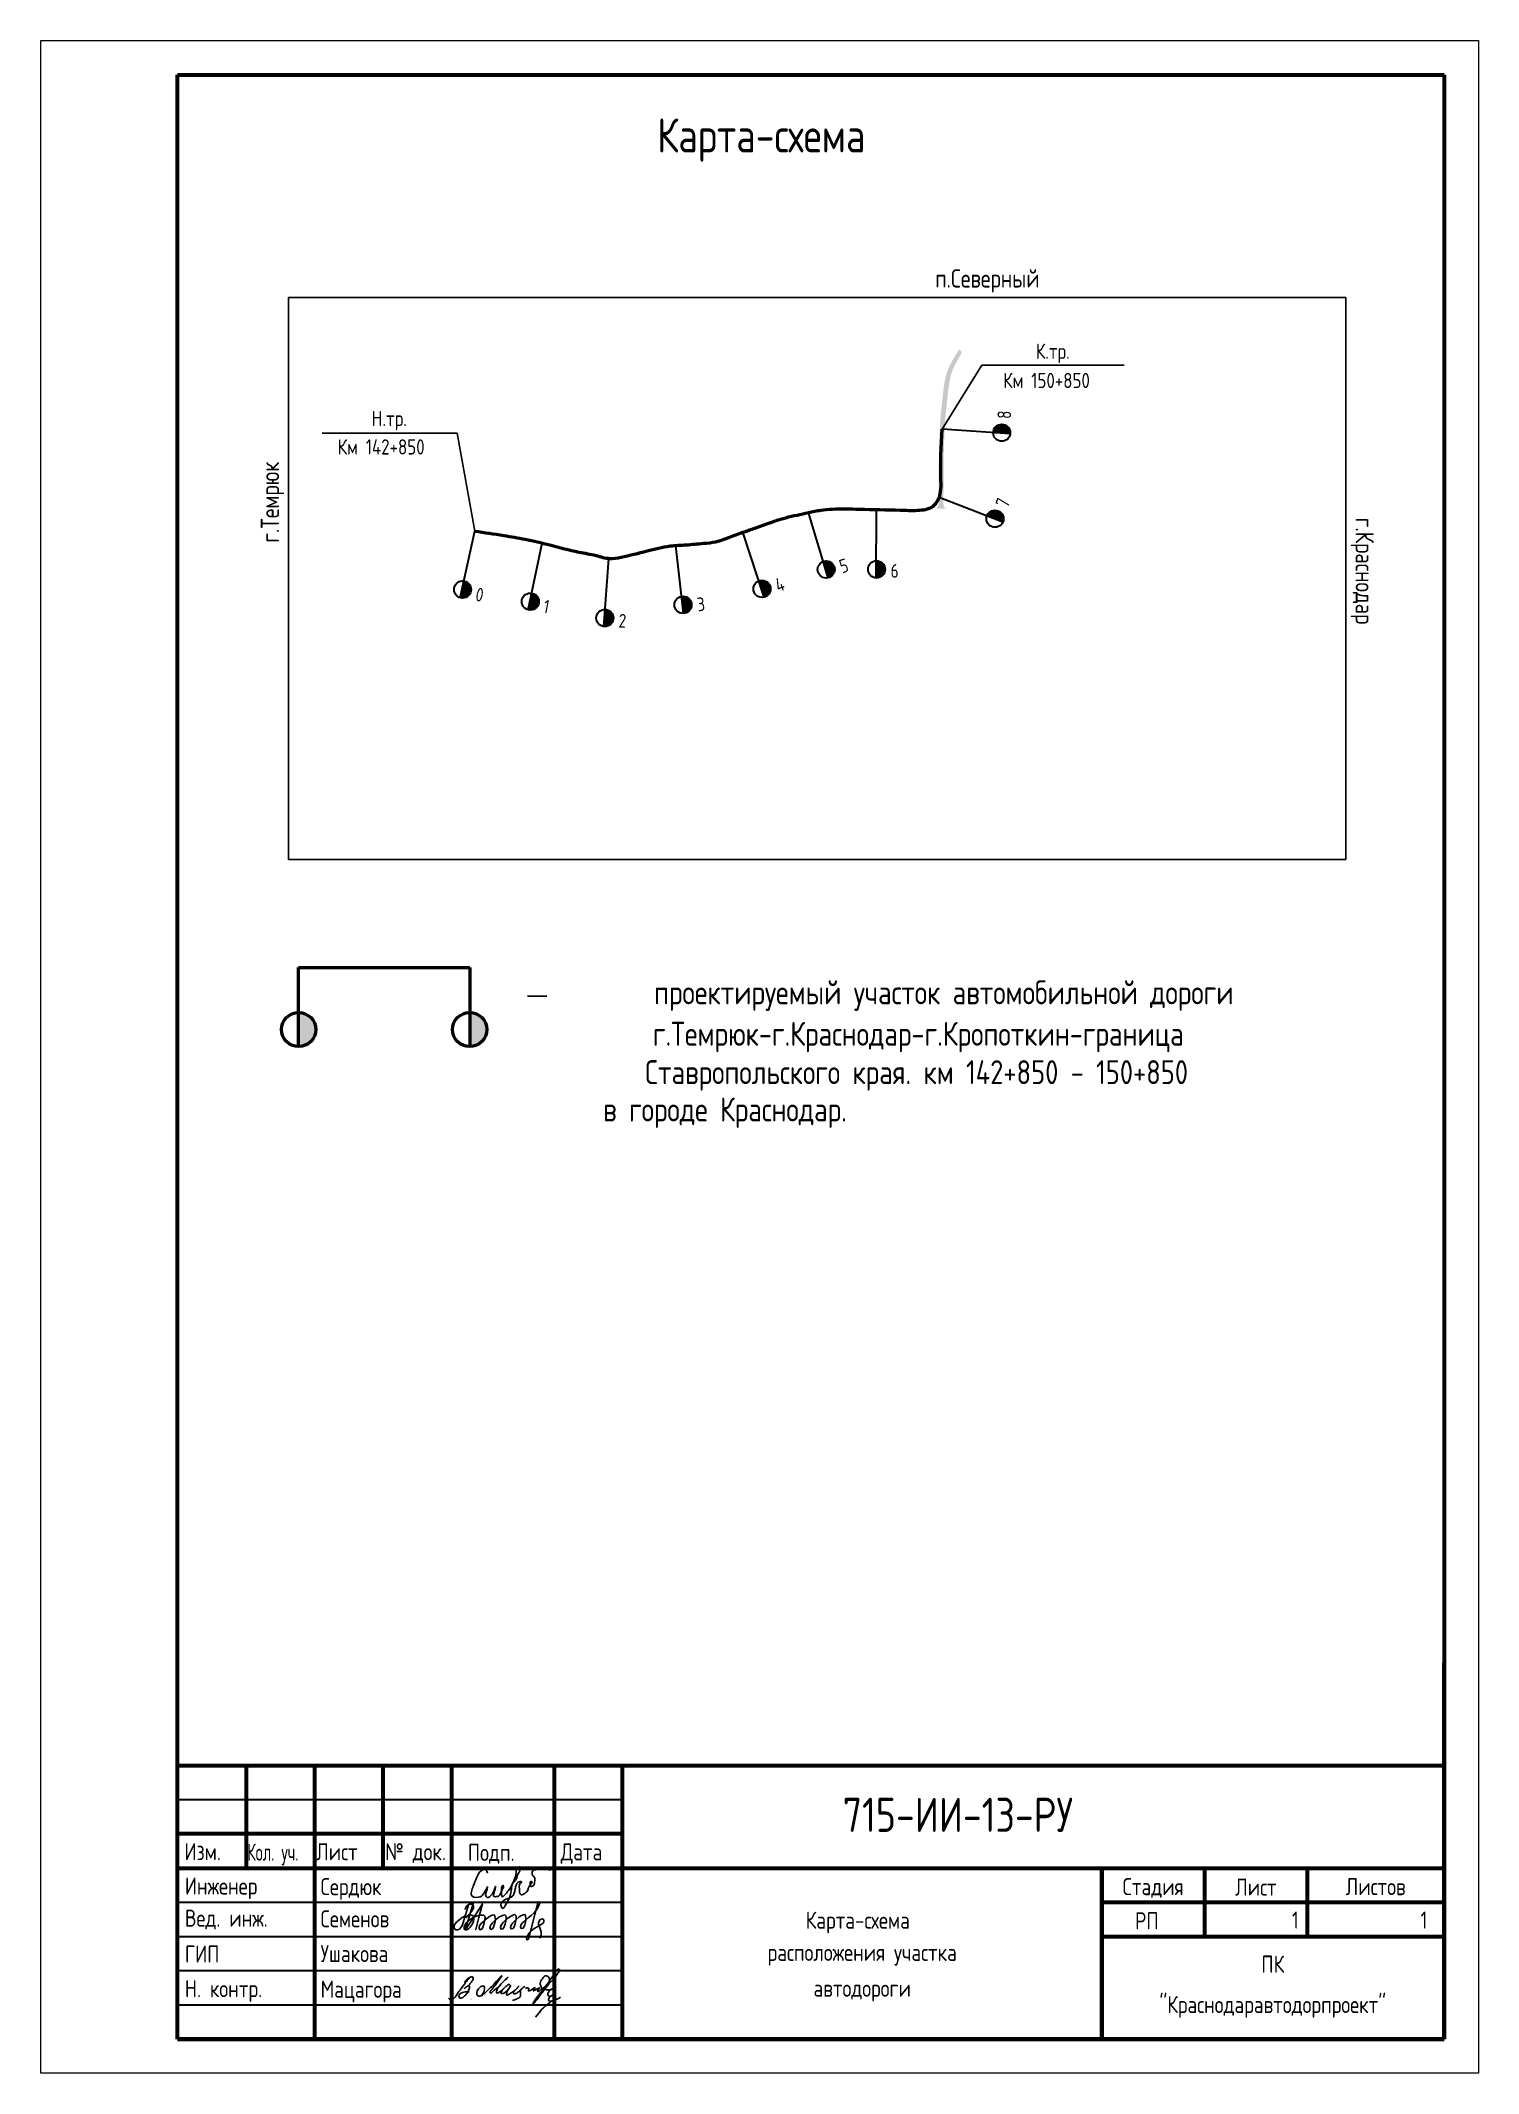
# Model space of a CAD drawing. Extents: x -1541 to -1331, y 575 to 872.
import ezdxf
from ezdxf.enums import TextEntityAlignment as Align

# ---------------------------------------------------------------- set-up
doc = ezdxf.new("R2010")
doc.units = 0
doc.linetypes.add('CONTI', pattern=[0])
doc.layers.add('DEFAULT', color=7, linetype='CONTI')
doc.styles.add('SPDS', font='SPDS.shx')
picture_1 = doc.add_image_def('image1.jpg', size_in_pixel=(903, 480))

# ---------------------------------------------------------------- blocks, each defined once
blk = doc.blocks.new('100')
at = {"color": 1, "lineweight": 30}
blk.add_line((-0.06, -9.98), (0, 0), dxfattribs=at)
blk = doc.blocks.new('Семенов')
at = {"ltscale": 20}
for p, q in [((5.25, 1.17), (5.37, 1.67)), ((6.84, 1.2), (6.92, 1.54)), ((11.25, 1.09), (11.35, 1.45)), ((11.42, 1.92), (11.38, 2.43))]:
    blk.add_line(p, q, dxfattribs=at)
for points in [[(3.81, 4.29), (3.35, 4.26), (3.02, 3.98), (2.15, 1.06), (2.01, 0.8)], [(2.51, 3.31), (2.64, 3.6), (2.85, 3.87), (3.13, 4.08), (3.47, 4.1), (3.69, 3.98), (3.76, 3.77), (3.74, 3.51), (3.63, 3.25), (3.45, 3.02), (3.26, 2.77), (3, 2.5), (2.67, 2.14), (3.02, 2.44)], [(3.44, 3.22), (3.12, 2.19)], [(3.73, 4.18), (3.44, 3.22)], [(4.13, 2.66), (5.08, 4.13)], [(5.08, 4.13), (5.08, 4.13), (4.52, 2.12)], [(11.75, 2.08), (12.18, 2.41), (12.63, 2.83), (13.02, 3.3), (13.02, 3.3), (13.02, 3.3), (13.02, 3.3)], [(13.14, 4.26), (12.23, 0.67)], [(13.14, 4.26), (13.22, 4.38), (13.33, 4.44), (13.45, 4.39), (13.46, 4.3), (13.4, 4.11), (13.31, 3.87), (13.21, 3.64), (13.02, 3.3)], [(0.94, 0.74), (0.96, 0.98)], [(0.98, 0.5), (0.94, 0.74)], [(0.96, 0.98), (1.08, 1.22), (1.29, 1.46), (1.63, 1.77), (2.11, 2.14), (2.63, 2.43), (2.63, 2.43)], [(1.46, 0.32), (1.16, 0.35), (0.98, 0.5)], [(1.7, 0.45), (1.46, 0.32)], [(2.01, 0.8), (1.87, 0.63), (1.7, 0.45)], [(2.57, 0.33), (2.41, 0.44), (2.4, 0.74), (2.51, 1.04), (2.7, 1.35), (2.99, 1.64), (3.4, 1.95), (3.78, 2.17), (4.22, 2.34), (4.22, 2.34)], [(3.06, 0.51), (2.81, 0.34), (2.57, 0.33), (2.57, 0.33), (2.57, 0.33), (2.57, 0.33)], [(2.85, 1.29), (2.6, 0.39), (2.98, 0.96)], [(3.12, 2.19), (2.85, 1.29)], [(2.98, 0.96), (4.13, 2.66)], [(3.02, 2.44), (3.32, 2.53), (3.67, 2.43), (3.79, 2.14)], [(3.53, 1.07), (3.29, 0.73), (3.06, 0.51)], [(3.76, 1.61), (3.76, 1.61), (3.76, 1.61), (3.76, 1.61), (3.76, 1.61), (3.67, 1.33), (3.53, 1.07)], [(3.76, 1.61), (3.8, 1.89), (3.79, 2.14)], [(4.52, 2.12), (4.08, 0.36), (4.08, 0.36)], [(4.22, 2.34), (4.22, 2.34), (4.56, 2.43), (4.91, 2.49), (5.26, 2.49), (5.42, 2.32)], [(5.25, 1.17), (5.11, 0.7), (4.96, 0.45), (4.7, 0.34), (4.58, 0.62), (4.66, 0.95), (4.91, 1.3), (5.15, 1.52), (5.4, 1.77), (5.69, 2.01)], [(5.45, 2.07), (5.37, 1.67), (5.25, 1.17), (5.25, 1.17), (5.25, 1.17), (5.25, 1.17), (5.25, 1.17), (5.25, 1.17), (5.25, 1.17), (5.25, 1.17)], [(5.42, 2.32), (5.45, 2.07)], [(5.69, 2.01), (6.09, 2.28), (6.48, 2.46), (6.79, 2.52), (6.9, 2.34), (6.95, 2.03), (6.96, 1.8), (6.92, 1.54)], [(6.84, 1.2), (6.7, 0.72), (6.55, 0.47), (6.29, 0.39), (6.17, 0.65), (6.25, 0.98), (6.51, 1.32), (6.75, 1.54), (6.99, 1.8), (7.28, 2.04)], [(7.28, 2.04), (7.55, 2.24), (8.01, 2.45), (8.36, 2.55), (8.5, 2.39), (8.53, 2.1), (8.47, 1.62), (8.37, 1.23)], [(8.37, 1.23), (8.23, 0.75), (8.08, 0.5), (7.79, 0.43), (7.7, 0.68), (7.78, 1.01), (8.03, 1.35), (8.29, 1.59), (8.52, 1.83), (8.81, 2.07)], [(8.81, 2.07), (9.25, 2.35), (9.51, 2.47), (9.81, 2.58), (9.97, 2.4), (10.01, 2.16), (9.97, 1.85), (9.83, 1.25)], [(9.83, 1.25), (9.69, 0.77), (9.54, 0.52), (9.26, 0.47), (9.16, 0.7), (9.24, 1.03), (9.49, 1.37), (9.73, 1.6), (9.98, 1.85), (10.43, 2.22)], [(10.43, 2.22), (10.43, 2.22), (10.43, 2.22), (10.7, 2.39), (11.04, 2.55), (11.27, 2.6), (11.38, 2.43)], [(11.25, 1.09), (11.15, 0.8), (11.03, 0.59), (10.74, 0.51), (10.63, 0.78), (10.73, 1.1), (10.94, 1.38), (11.19, 1.62), (11.75, 2.08), (11.75, 2.08)], [(11.42, 1.92), (11.4, 1.71), (11.35, 1.45)], [(12.23, 0.67), (11.84, -0.82), (11.76, -1.03), (11.6, -1.13), (11.51, -1), (11.56, -0.74), (11.73, -0.37), (11.92, -0.09), (12.2, 0.21), (12.62, 0.55), (13.16, 0.82), (13.16, 0.82), (13.55, 1.06), (13.87, 1.27), (14.04, 1.5), (14.03, 1.78), (13.84, 1.92), (13.49, 1.84), (13.34, 1.62), (13.27, 1.37), (13.27, 1.37), (13.26, 1.08), (13.38, 0.79), (13.46, 0.61), (13.53, 0.35), (13.53, 0.35), (13.63, 0.03), (13.66, -0.23), (13.63, -0.43), (13.6, -0.57), (13.54, -0.74), (13.46, -0.9)]]:
    blk.add_lwpolyline(points, dxfattribs=at)

msp = doc.modelspace()

# ---------------------------------------------------------------- hatches: boundary and pattern name
at = {"lineweight": 20}
h = msp.add_hatch(color=34, dxfattribs=at)
edge = h.paths.add_edge_path()
edge.add_spline(control_points=[(-1408.87, 815.47), (-1408.85, 815.77), (-1408.75, 817.18), (-1408.45, 819.67), (-1408.13, 823.07), (-1406.96, 825.02), (-1406.37, 826.02)], knot_values=[4.177629, 4.177629, 4.177629, 4.177629, 5.082573, 8.428297, 11.718334, 15.153359, 15.153359, 15.153359, 15.153359], degree=3, periodic=0)
edge.add_line((-1406.37, 826.02), (-1406.76, 826.47))
edge.add_spline(control_points=[(-1406.76, 826.47), (-1407.49, 825.34), (-1408.82, 823.27), (-1409.17, 819.68), (-1409.63, 815.82), (-1409.7, 813), (-1409.75, 811.31)], knot_values=[0, 0, 0, 0, 3.979691, 7.269729, 10.615453, 15.698026, 15.698026, 15.698026, 15.698026], degree=3, periodic=0)
edge.add_line((-1409.75, 811.31), (-1409.44, 811.3))
edge.add_spline(control_points=[(-1409.44, 811.3), (-1409.4, 812.47), (-1409.34, 813.63), (-1409.29, 814.8)], knot_values=[76.388806, 76.388806, 76.388806, 76.388806, 79.87827, 79.87827, 79.87827, 79.87827], degree=3, periodic=0)
edge.add_line((-1409.29, 814.8), (-1408.87, 815.47))
h = msp.add_hatch(color=34, dxfattribs=at)
edge = h.paths.add_edge_path()
edge.add_line((-1408.91, 814.78), (-1409.29, 814.8))
edge.add_spline(control_points=[(-1409.29, 814.8), (-1409.34, 813.63), (-1409.4, 812.47), (-1409.44, 811.3)], knot_values=[76.388806, 76.388806, 76.388806, 76.388806, 79.87827, 79.87827, 79.87827, 79.87827], degree=3, periodic=0)
edge.add_line((-1409.44, 811.3), (-1409.03, 811.3))
edge.add_spline(control_points=[(-1409.03, 811.29), (-1409, 812.46), (-1408.97, 813.62), (-1408.91, 814.78)], knot_values=[0, 0, 0, 0, 3.480374, 3.480374, 3.480374, 3.480374], degree=3, periodic=0)
edge = h.paths.add_edge_path()
edge.add_spline(control_points=[(-1408.91, 814.78), (-1408.9, 815.01), (-1408.88, 815.24), (-1408.87, 815.47)], knot_values=[3.480374, 3.480374, 3.480374, 3.480374, 4.177629, 4.177629, 4.177629, 4.177629], degree=3, periodic=0)
edge.add_line((-1408.87, 815.47), (-1409.29, 814.8))
edge.add_line((-1409.29, 814.8), (-1408.91, 814.78))
at = {"linetype": 'Continuous', "lineweight": 30}
for points in [[(-1399.33, 814.13, 0.364137), (-1400.21, 815.48, 0.500961), (-1401.82, 814.29)], [(-1400.42, 801.19, 0.364137), (-1400.85, 802.74, 0.500961), (-1402.75, 802.1)], [(-1425.92, 793.07, 0.364137), (-1424.97, 794.36, 0.500961), (-1426.64, 795.46)], [(-1418.92, 793.07, 0.364137), (-1417.63, 794.02, 0.500961), (-1418.91, 795.57)], [(-1479.66, 790.17, 0.364137), (-1478.19, 790.83, 0.500961), (-1479.12, 792.6)], [(-1469.74, 788.4, 0.364137), (-1468.29, 789.08, 0.500961), (-1469.23, 790.84)], [(-1447.05, 787.89, 0.364137), (-1445.88, 788.99, 0.500961), (-1447.33, 790.37)], [(-1435.26, 790.25, 0.364137), (-1434.34, 791.57, 0.500961), (-1436.04, 792.62)], [(-1458.71, 785.97, 0.364137), (-1457.35, 786.83, 0.500961), (-1458.52, 788.46)]]:
    msp.add_hatch(color=1, dxfattribs=at).paths.add_polyline_path(points)
at = {"lineweight": 20}
msp.add_hatch(color=34, dxfattribs=at).paths.add_polyline_path([(-1409.03, 811.29), (-1409.75, 811.31), (-1409.8, 803.82, -0.239629), (-1410.11, 803.31), (-1409.96, 803.2), (-1408.46, 803.17, -0.406898), (-1409.09, 803.82)])
at = {"lineweight": 50, "ltscale": 20}
h = msp.add_hatch(color=1, dxfattribs=at)
h.paths.add_polyline_path([(-1503.28, 724.58, 0.414214), (-1500.78, 727.08, 0.414214), (-1503.28, 729.58)])
h.paths.add_polyline_path([(-1475.78, 727.08, 0.414214), (-1478.28, 729.58), (-1478.28, 724.58, 0.414214)])
at = {"ltscale": 20}
h = msp.add_hatch(color=256, dxfattribs=at)
edge = h.paths.add_edge_path()
edge.add_ellipse((-1478.1, 585.43), major_axis=(0.0121, 0.0687), ratio=0.9, start_angle=90, end_angle=270)
edge.add_ellipse((-1478.1, 585.43), major_axis=(0.0121, 0.0687), ratio=0.9, start_angle=270, end_angle=450)

# ---------------------------------------------------------------- linework, layer by layer
at = {"lineweight": 20}
for p, q in [((-1540.95, 574.57), (-1540.95, 871.57)), ((-1540.95, 871.57), (-1330.95, 871.57)), ((-1330.95, 871.57), (-1330.95, 574.57)), ((-1330.95, 574.57), (-1540.95, 574.57))]:
    msp.add_line(p, q, dxfattribs=at)
at = {"color": 7, "lineweight": 60}
for p, q in [((-1520.95, 579.57), (-1520.95, 866.57)), ((-1520.95, 866.57), (-1335.95, 866.57)), ((-1335.95, 866.57), (-1335.95, 579.57)), ((-1335.95, 579.57), (-1520.95, 579.57))]:
    msp.add_line(p, q, dxfattribs=at)
at = {"color": 1, "lineweight": 25}
for p, q in [((-1403.47, 824.13), (-1409.29, 814.8)), ((-1480.09, 814.23), (-1477.53, 799.91))]:
    msp.add_line(p, q, dxfattribs=at)
at = {"color": 1, "linetype": 'Continuous', "lineweight": 25}
for p, q in [((-1382.69, 824.16), (-1403.47, 824.13)), ((-1499.82, 814.23), (-1480.09, 814.23))]:
    msp.add_line(p, q, dxfattribs=at)
at = {"color": 1, "lineweight": 30}
for p, q in [((-1425.92, 793.07), (-1428.81, 802.62)), ((-1418.92, 793.07), (-1418.86, 803.05)), ((-1400.42, 801.19), (-1409.71, 804.84)), ((-1479.66, 790.16), (-1477.53, 799.91)), ((-1435.26, 790.25), (-1438.38, 799.73)), ((-1469.74, 788.4), (-1467.7, 798.16)), ((-1447.05, 787.89), (-1448.15, 797.81)), ((-1458.71, 785.96), (-1457.95, 795.92))]:
    msp.add_line(p, q, dxfattribs=at)
at = {"color": 1, "lineweight": 50, "ltscale": 20}
for p, q in [((-1503.28, 724.58), (-1503.28, 736.14)), ((-1503.28, 736.14), (-1478.28, 736.14)), ((-1478.28, 736.14), (-1478.28, 724.58))]:
    msp.add_line(p, q, dxfattribs=at)
msp.add_line((-1469.86, 731.95), (-1467.02, 731.95))
at = {"lineweight": 60}
for p, q in [((-1520.95, 579.57), (-1520.95, 729.57)), ((-1520.95, 579.57), (-1520.95, 634.57)), ((-1335.95, 579.57), (-1335.95, 634.57)), ((-1520.95, 619.57), (-1335.95, 619.57)), ((-1510.95, 619.57), (-1510.95, 604.57)), ((-1500.95, 619.57), (-1500.95, 579.57)), ((-1490.95, 619.57), (-1490.95, 604.57)), ((-1480.95, 619.57), (-1480.95, 579.57)), ((-1465.95, 619.57), (-1465.95, 579.57)), ((-1455.95, 579.57), (-1455.95, 619.57)), ((-1455.95, 609.57), (-1520.95, 609.57)), ((-1520.95, 604.57), (-1385.95, 604.57)), ((-1385.95, 579.57), (-1385.95, 604.57)), ((-1385.95, 604.57), (-1385.95, 579.57)), ((-1385.95, 604.57), (-1335.95, 604.57)), ((-1370.95, 604.57), (-1370.95, 594.57)), ((-1355.95, 604.57), (-1355.95, 594.57)), ((-1385.95, 599.57), (-1335.95, 599.57)), ((-1385.95, 594.57), (-1335.95, 594.57)), ((-1520.95, 579.57), (-1335.95, 579.57))]:
    msp.add_line(p, q, dxfattribs=at)
at = {"lineweight": 30}
for p, q in [((-1520.95, 614.57), (-1455.95, 614.57)), ((-1520.95, 599.57), (-1455.95, 599.57)), ((-1520.95, 594.57), (-1455.95, 594.57)), ((-1520.95, 589.57), (-1455.95, 589.57)), ((-1520.95, 584.57), (-1455.95, 584.57))]:
    msp.add_line(p, q, dxfattribs=at)
at = {"color": 1, "linetype": 'Continuous', "lineweight": 30}
for centre in [(-1400.57, 814.28), (-1401.56, 801.71), (-1426.22, 794.29), (-1418.85, 794.32), (-1479.32, 791.37), (-1469.42, 789.61), (-1447.12, 789.14), (-1435.58, 791.46), (-1458.54, 787.21)]:
    msp.add_circle(centre, 1.25, dxfattribs=at)
at = {"color": 1, "lineweight": 50, "ltscale": 20}
for centre in [(-1503.28, 727.08), (-1478.28, 727.08)]:
    msp.add_circle(centre, 2.5, dxfattribs=at)
at = {"color": 0, "linetype": 'Continuous'}
msp.add_ellipse((-1465.14, 579.57), major_axis=(0.89, 5.06), ratio=0.9, start_param=0.826709, end_param=1.050198, dxfattribs=at)
at = {"color": 1, "lineweight": 50}
msp.add_spline([(-1477.53, 799.91), (-1473.31, 799.27), (-1470.18, 798.71), (-1466.57, 797.89), (-1462.33, 796.84), (-1459.82, 796.34), (-1457.82, 795.91), (-1456.18, 796.1), (-1452.38, 797), (-1449.01, 797.73), (-1446.67, 797.9), (-1444.15, 798.12), (-1442.32, 798.36), (-1440.17, 799.08), (-1436.49, 800.4), (-1432.12, 801.86), (-1428.8, 802.61), (-1426.98, 802.97), (-1425.31, 803.13), (-1421.39, 803.11), (-1415.4, 802.97), (-1412.87, 802.95), (-1410.65, 803.51), (-1409.49, 805.67), (-1409.45, 807.3), (-1409.29, 814.8)], degree=3, dxfattribs=at)
at = {"color": 0, "linetype": 'Continuous', "ltscale": 20, "start_tangent": (-0.394935, 0.918709), "end_tangent": (0.960106, -0.279637)}
msp.add_spline([(-1475.68, 603.83), (-1475.92, 604.31), (-1476.83, 603.94), (-1477.29, 603.11), (-1477.76, 601.93), (-1477.92, 600.46), (-1476.74, 600.38), (-1476.17, 600.95), (-1475.66, 601.79), (-1475.71, 601.6), (-1475.86, 601.06), (-1475.94, 600.57), (-1475.73, 600.28), (-1475.08, 600.66), (-1474.88, 600.96), (-1474.67, 601.48), (-1474.5, 601.89), (-1474.57, 601.49), (-1474.73, 600.95), (-1474.8, 600.62), (-1474.81, 600.46), (-1474.52, 600.37), (-1473.96, 600.56), (-1473.75, 600.96), (-1473.48, 601.52), (-1473.35, 601.78), (-1473.38, 602.03), (-1473.59, 601.81), (-1473.63, 601.27), (-1473.63, 600.79), (-1473.62, 600.67), (-1473.56, 600.4), (-1472.93, 600.91), (-1472.36, 601.63), (-1471.8, 602.56), (-1471.41, 603.06), (-1471.31, 603.53), (-1470.98, 604.16), (-1470.95, 604.73), (-1471.34, 604.59), (-1471.52, 603.85), (-1471.77, 602.83), (-1472.05, 602.19), (-1472.2, 601.49), (-1472.22, 601.22), (-1472.49, 600.18), (-1473.01, 599.22), (-1473.51, 598.67), (-1473.72, 599.15), (-1472.98, 600), (-1472.01, 600.47), (-1471.78, 600.87), (-1471.65, 601.47), (-1471.48, 602.06), (-1471.21, 602.49), (-1470.71, 602.52), (-1470.72, 602.44), (-1470.85, 602.37), (-1470.99, 602.17), (-1471.04, 601.93), (-1471.02, 601.56), (-1471, 600.97), (-1470.75, 600.67), (-1470.32, 600.8), (-1469.82, 601.28), (-1469.56, 601.97), (-1469.23, 602.59), (-1469.39, 602.57), (-1469.44, 602.35), (-1469.4, 602.06), (-1469.4, 601.91), (-1469.02, 601.95), (-1468.82, 602.52), (-1468.8, 603.2), (-1469.04, 603.44), (-1469.11, 604.13), (-1468.52, 604.34), (-1467.66, 604.39), (-1467.11, 604.37), (-1466.42, 604.24)], degree=3, dxfattribs=at)
at = {"ltscale": 20}
for points, knots in [([(-1481.4, 585.57), (-1481.36, 585.53), (-1481.28, 585.45), (-1481.14, 585.3), (-1480.84, 585.27), (-1480.41, 585.65), (-1480.01, 586.36), (-1479.44, 587.04), (-1478.98, 587.71), (-1478.58, 588.17), (-1478.33, 588.48), (-1478.24, 588.6)], [0, 0, 0, 0, 0.1866, 0.377644, 0.649619, 1.080286, 2.064099, 3.147111, 3.795459, 4.57417, 5.022323, 5.022323, 5.022323, 5.022323]), ([(-1479.11, 587.89), (-1478.91, 588.09), (-1478.59, 588.41), (-1478.18, 588.64), (-1477.86, 588.73), (-1477.71, 588.38), (-1477.97, 587.99), (-1478.25, 587.62), (-1478.57, 587.3), (-1478.87, 587.12), (-1479.05, 587), (-1479.12, 586.94)], [0, 0, 0, 0, 0.871288, 1.373529, 1.574509, 1.831374, 2.30824, 2.864975, 3.315604, 3.691542, 3.984896, 3.984896, 3.984896, 3.984896]), ([(-1476.57, 586.03), (-1476.48, 586.1), (-1476.27, 586.26), (-1476.16, 586.65), (-1476.11, 586.98), (-1476.12, 587.34), (-1476.5, 587.34), (-1476.86, 587.12), (-1477.18, 586.72), (-1477.32, 586.23), (-1477.06, 585.73), (-1476.5, 585.89), (-1475.99, 586.41), (-1475.24, 587.06), (-1474.59, 587.75), (-1473.18, 589.36), (-1474.17, 588.01), (-1474.56, 587.45), (-1474.9, 587), (-1475.15, 586.7), (-1475.39, 586.49), (-1475.21, 586.2), (-1474.91, 586.5), (-1474.62, 586.79), (-1474.13, 587.15), (-1473.6, 587.7), (-1473.21, 588.14), (-1472.42, 588.88), (-1473.47, 587.84), (-1473.83, 587.46), (-1474.2, 586.96), (-1474.32, 586.71), (-1474.41, 586.51), (-1474.33, 586.19), (-1473.81, 586.53), (-1473.45, 586.82), (-1473.04, 587.2), (-1472.76, 587.46), (-1472.5, 587.62), (-1472.32, 587.41), (-1472.44, 587.09), (-1472.68, 586.82), (-1473.01, 586.47), (-1473.33, 586.2), (-1473.97, 586.26), (-1473.57, 586.68), (-1473.26, 587)], [0, 0, 0, 0, 0.352754, 0.783716, 1.160244, 1.403433, 1.704432, 2.180585, 2.787302, 3.208947, 3.63518, 4.259741, 4.749757, 5.967783, 7.150801, 8.508547, 9.525005, 10.258749, 10.95329, 11.135351, 11.555387, 11.640506, 12.096195, 12.388979, 13.062434, 13.96046, 14.667095, 15.262789, 16.063524, 17.216712, 17.602237, 17.889792, 18.080227, 18.23858, 18.730431, 19.381859, 19.992953, 20.377364, 20.64146, 20.828268, 21.088337, 21.548327, 21.970258, 22.568045, 22.851851, 23.719882, 23.719882, 23.719882, 23.719882]), ([(-1470.13, 586.97), (-1470.07, 587), (-1469.94, 587.05), (-1469.77, 587.06), (-1469.56, 586.96), (-1469.7, 586.79), (-1469.73, 586.5), (-1469.33, 586.77), (-1469.16, 586.81), (-1468.65, 587.24), (-1468.81, 586.92), (-1468.89, 586.82), (-1469.09, 586.52), (-1468.61, 586.83), (-1468.44, 586.88), (-1467.99, 587.2), (-1468.25, 586.81), (-1468.4, 586.68), (-1468.34, 586.46), (-1468.13, 586.58), (-1468, 586.73), (-1467.42, 587.15), (-1466.56, 587.68), (-1465.84, 588.64), (-1465.38, 589.22), (-1465.16, 589.52), (-1465.12, 589.78), (-1465.32, 589.84), (-1465.59, 589.62), (-1465.86, 589.18), (-1466.6, 588.13), (-1467.44, 586.91), (-1468.47, 585.73), (-1468.82, 585.15), (-1469.22, 584.48), (-1468.27, 585.52), (-1467.89, 586.14), (-1467.13, 587.05), (-1466.31, 588.07), (-1467.09, 589.08), (-1467.7, 588.39), (-1468.04, 587.82), (-1467.91, 587.17), (-1467.38, 586.82), (-1466.74, 586.69), (-1465.12, 587.25), (-1466.48, 586.85), (-1466.79, 586.43), (-1466.92, 586.11), (-1466.78, 585.83), (-1466.45, 585.87), (-1466.16, 585.89), (-1465.53, 586.34), (-1466.38, 585.89), (-1466.67, 585.69), (-1466.86, 585.13), (-1465.92, 585.11), (-1465.42, 585.44), (-1465, 585.71)], [0, 0, 0, 0, 0.231438, 0.440756, 0.602049, 0.819269, 0.979279, 1.26415, 1.764072, 2.155809, 2.312268, 2.532834, 2.696964, 3.075165, 3.423918, 3.755427, 4.058605, 4.290635, 4.394374, 4.611908, 4.832047, 5.0827, 6.799541, 8.061734, 8.740918, 9.04364, 9.238328, 9.393215, 9.619918, 10.264363, 10.99331, 13.528779, 14.882708, 15.623713, 15.869451, 16.751994, 17.728849, 18.944222, 20.294054, 21.078622, 21.843977, 22.561182, 23.108059, 23.649292, 24.515806, 25.651619, 26.645509, 27.051756, 27.396617, 27.603922, 27.884606, 28.364776, 28.788897, 29.385886, 30.028394, 30.334261, 30.7045, 32.391875, 32.391875, 32.391875, 32.391875]), ([(-1478.44, 587.43), (-1478.4, 587.41), (-1478.31, 587.33), (-1478.31, 587.04), (-1478.44, 586.75), (-1478.58, 586.32), (-1478.92, 585.98), (-1479.25, 585.68), (-1479.54, 585.53), (-1479.82, 585.58), (-1479.9, 585.91), (-1479.69, 586.24), (-1479.33, 586.36), (-1478.88, 586.54), (-1478.55, 586.47), (-1478.35, 586.42)], [0.058244, 0.058244, 0.058244, 0.058244, 0.206633, 0.470052, 0.81766, 1.186032, 1.79967, 2.265297, 2.594451, 2.819544, 3.123299, 3.43801, 3.915587, 4.322984, 4.997111, 4.997111, 4.997111, 4.997111]), ([(-1472.28, 587.38), (-1472.39, 587.2), (-1472.58, 586.89), (-1472.85, 586.5), (-1472.9, 586.23), (-1472.92, 585.95), (-1472.51, 586.1), (-1472.23, 586.32), (-1471.63, 586.71), (-1471.3, 587.09), (-1471.08, 587.35)], [0, 0, 0, 0, 0.642736, 1.120611, 1.385192, 1.541189, 1.790674, 2.376656, 2.904626, 3.957326, 3.957326, 3.957326, 3.957326]), ([(-1470.83, 586.78), (-1470.85, 586.61), (-1470.88, 586.32), (-1470.84, 585.96), (-1470.94, 585.66), (-1471.28, 585.48), (-1471.64, 585.37), (-1471.91, 585.24), (-1472.01, 585.19)], [0.032093, 0.032093, 0.032093, 0.032093, 0.539062, 0.907698, 1.123744, 1.433592, 2.057019, 2.398812, 2.398812, 2.398812, 2.398812]), ([(-1471.82, 586.6), (-1471.85, 586.54), (-1471.88, 586.42), (-1471.94, 586.2), (-1471.55, 586.14), (-1471.09, 586.51), (-1470.72, 586.9), (-1470.39, 587.19), (-1470.23, 587.32)], [0.331386, 0.331386, 0.331386, 0.331386, 0.523988, 0.6833, 0.911794, 1.49556, 2.232507, 2.873472, 2.873472, 2.873472, 2.873472]), ([(-1466.24, 585.16), (-1466.45, 585.01), (-1466.97, 584.65), (-1467.82, 583.89), (-1468.35, 583.18), (-1468.65, 582.79)], [0.405923, 0.405923, 0.405923, 0.405923, 1.211718, 2.424889, 3.937803, 3.937803, 3.937803, 3.937803])]:
    msp.add_open_spline(points, degree=3, knots=knots, dxfattribs=at)
at = {"layer": 'DEFAULT', "color": 1, "linetype": 'CONTI'}
msp.add_line((-1438.34, 799.61), (-1438.35, 799.64), dxfattribs=at)

# ---------------------------------------------------------------- block references
at = {"lineweight": 20, "rotation": 86.53544390558005}
msp.add_blockref('100', (-1409.29, 814.8), dxfattribs=at)
msp.add_blockref('Семенов', (-1481.49, 595.2))

# ---------------------------------------------------------------- texts
at = {"lineweight": 30, "style": 'SPDS'}
msp.add_text('Карта-схема', height=5, dxfattribs=at).set_placement((-1450.9, 855.23))
at = {"style": 'SPDS'}
for s, height, p in [('п.Северный', 2.677, (-1410.29, 835.49)), ('715-ИИ-13-РУ', 5, (-1423.79, 609.84)), ('Изм.', 2.5, (-1519.95, 605.71)), ('Лист', 2.5, (-1500.71, 605.7)), ('№ док.', 2.5, (-1490.62, 605.7)), ('Подп.', 2.5, (-1478.55, 605.6)), ('Дата', 2.5, (-1464.98, 605.68)), ('Инженер', 2.5, (-1519.89, 600.69)), ('Сердюк', 2.5, (-1500.06, 600.6)), ('Вед. инж.', 2.5, (-1519.89, 595.99)), ('Семенов', 2.5, (-1500.06, 595.9)), ('ГИП', 2.5, (-1519.89, 590.75)), ('Ушакова', 2.5, (-1500.06, 590.82)), ('Н. контр.', 2.5, (-1519.89, 585.69)), ('Мацагора', 2.5, (-1500.06, 585.6))]:
    msp.add_text(s, height=height, dxfattribs=at).set_placement(p)
at = {"color": 1, "lineweight": 50, "ltscale": 20, "style": 'SPDS'}
for s, p in [('К.тр. ', (-1395.59, 825.07)), ('Км 150+850', (-1400.36, 820.8)), ('Н.тр. ', (-1492.62, 815.25)), ('Км 142+850', (-1497.57, 811.09))]:
    msp.add_text(s, height=2.231, dxfattribs=at).set_placement(p)
at = {"color": 1, "lineweight": 30, "style": 'SPDS'}
for s, rotation, p in [('8', 87.353, (-1399.22, 816.26)), ('7', 69.4887, (-1399.67, 803.18)), ('4', 19.1888, (-1433.24, 790.95)), ('5', 17.7298, (-1423.89, 793.71)), ('6', 0.5783, (-1416.79, 793.09)), ('0', 348.6174, (-1477.57, 789.74)), ('3', 7.2609, (-1444.94, 788.16)), ('1', 349.1269, (-1467.65, 787.99)), ('2', 356.5625, (-1456.58, 785.83))]:
    msp.add_text(s, height=2, rotation=rotation, dxfattribs=at).set_placement(p)
at = {"style": 'SPDS'}
for s, height, rotation, p in [('г.Темрюк', 2.677, 90, (-1506.12, 798.21)), ('г.Краснодар', 2.6768, 270, (-1348.88, 801.86))]:
    msp.add_text(s, height=height, rotation=rotation, dxfattribs=at).set_placement(p)
for s, height, p in [('проектируемый участок автомобильной дороги', 3.5, (-1409.03, 730.76)), ('г.Темрюк-г.Краснодар-г.Кропоткин-граница ', 3.5, (-1411.86, 724.71)), ('Ставропольского края. км 142+850 - 150+850', 3.5, (-1413.01, 719.1)), ('в городе Краснодар.', 3.5, (-1440.99, 713.65)), ('Стадия', 2.5, (-1378.45, 600.6)), ('Лист', 2.5, (-1363.45, 600.53)), ('Листов', 2.5, (-1345.95, 600.6)), ('Карта-схема ', 2.5, (-1420.95, 595.69)), ('   РП        ', 2.5, (-1376.17, 595.61)), ('         1', 2.5, (-1363.45, 595.71)), ('           1', 2.5, (-1345.95, 595.71)), ('расположения участка', 2.5, (-1420.95, 590.99)), ('ПК', 2.5, (-1360.98, 589.27)), ('автодороги', 2.5, (-1420.95, 585.75)), ('"Краснодаравтодорпроект"', 2.5, (-1360.98, 583.37))]:
    msp.add_text(s, height=height, dxfattribs=at).set_placement(p, align=Align.CENTER)
at = {"style": 'SPDS', "width": 0.8}
msp.add_text('Кол. уч.', height=2.5, dxfattribs=at).set_placement((-1510.78, 605.63))

# ---------------------------------------------------------------- pictures from other files: only their frames are drawn
image = msp.add_image(picture_1, insert=(-1504.75, 751.91), size_in_units=(154.46, 82.11))
image.dxf.flags = 7

doc.saveas('drawing.dxf')
